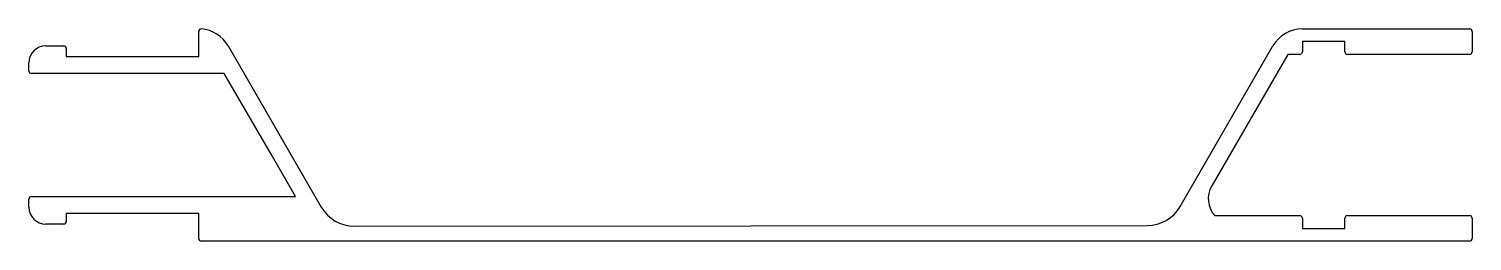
# Model space of a CAD drawing. Extents: x 2031 to 2201, y 2150 to 2175.
import ezdxf

# ---------------------------------------------------------------- set-up
doc = ezdxf.new("R2010")
doc.units = 0
doc.layers.get('0').update_dxf_attribs({"linetype": 'CONTINUOUS'})

msp = doc.modelspace()

# ---------------------------------------------------------------- linework, layer by layer
at = {"linetype": 'BYBLOCK'}
for p, q in [((2051, 2171.93), (2051, 2174.87)), ((2181, 2175.18), (2200.7, 2175.18)), ((2201, 2174.88), (2201, 2172.48)), ((2033, 2173.18), (2035.1, 2173.18)), ((2035.4, 2172.88), (2035.4, 2171.93)), ((2054.46, 2173.18), (2065.43, 2154.19)), ((2166.62, 2154.27), (2177.53, 2173.18)), ((2181, 2173.68), (2181, 2172.48)), ((2186, 2173.68), (2181, 2173.68)), ((2186, 2172.48), (2186, 2173.68)), ((2031, 2170.23), (2031, 2171.18)), ((2035.4, 2171.93), (2051, 2171.93)), ((2179.27, 2172.18), (2170.32, 2156.68)), ((2180.7, 2172.18), (2179.27, 2172.18)), ((2200.7, 2172.18), (2186.3, 2172.18)), ((2035.5, 2169.93), (2031.3, 2169.93)), ((2054.02, 2169.93), (2035.5, 2169.93)), ((2059.53, 2160.41), (2054.02, 2169.93)), ((2062.41, 2155.43), (2059.53, 2160.41)), ((2031, 2154.18), (2031, 2155.13)), ((2031.3, 2155.43), (2062.41, 2155.43)), ((2035.4, 2153.43), (2035.4, 2152.48)), ((2051, 2153.43), (2035.4, 2153.43)), ((2051, 2150.48), (2051, 2153.43)), ((2170.68, 2153.18), (2180.7, 2153.18)), ((2181, 2152.88), (2181, 2151.68)), ((2186, 2151.68), (2186, 2152.88)), ((2186.3, 2153.18), (2200.7, 2153.18)), ((2201, 2152.88), (2201, 2150.48)), ((2035.1, 2152.18), (2033, 2152.18)), ((2069.33, 2151.94), (2162.73, 2152.02)), ((2181, 2151.68), (2186, 2151.68)), ((2200.7, 2150.18), (2051.3, 2150.18))]:
    msp.add_line(p, q, dxfattribs=at)
for centre, radius, start, end in [((2051.3, 2174.87), 0.3, 85.3493, 180), ((2051, 2171.18), 4, 30, 85.3493), ((2181, 2171.18), 4, 90, 150), ((2200.7, 2174.88), 0.3, 0, 90), ((2033, 2171.18), 2, 90, 180), ((2035.1, 2172.88), 0.3, 0, 90), ((2180.7, 2172.48), 0.3, 270, 0), ((2186.3, 2172.48), 0.3, 180, 270), ((2200.7, 2172.48), 0.3, 270, 0), ((2031.3, 2170.23), 0.3, 180, 270), ((2172.92, 2155.18), 3, 150, 221.8103), ((2031.3, 2155.13), 0.3, 90, 180), ((2033, 2154.18), 2, 180, 270), ((2069.33, 2156.44), 4.5, 210, 270.0535), ((2162.72, 2156.52), 4.5, 270.0535, 330), ((2035.1, 2152.48), 0.3, 270, 360), ((2180.7, 2152.88), 0.3, 0, 90), ((2186.3, 2152.88), 0.3, 90, 180), ((2200.7, 2152.88), 0.3, 0, 90), ((2051.3, 2150.48), 0.3, 180, 270), ((2200.7, 2150.48), 0.3, 270, 0)]:
    msp.add_arc(centre, radius, start, end, dxfattribs=at)

doc.saveas('drawing.dxf')
